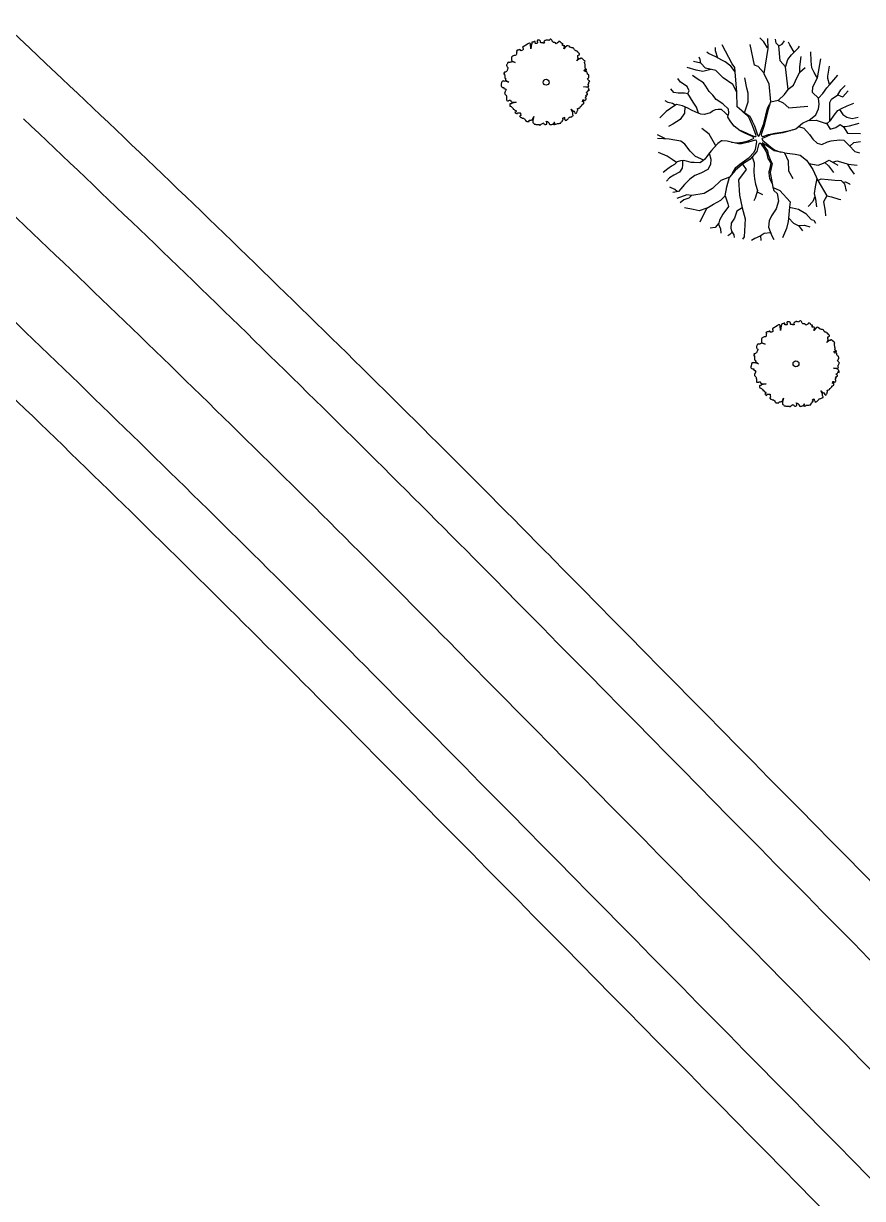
# Model space of a CAD drawing. Extents: x 99089 to 101049, y 99298 to 100905.
# Drawn here: x 100548.5 to 100669, y 99683.4 to 99852.2 of the extents above; entities that cross this region are included whole.
import ezdxf

# ---------------------------------------------------------------- set-up
doc = ezdxf.new("R2010")
doc.units = 0
for name, color, linetype in [('Survey Exist Alignments', 7, 'Continuous'), ('Survey Exist Pavement', 7, 'Continuous'), ('Survey Exist Surface', 7, 'Continuous'), ('Survey Exist Trees', 7, 'Continuous')]:
    doc.layers.add(name, color=color, linetype=linetype)

msp = doc.modelspace()

# ---------------------------------------------------------------- linework, layer by layer
at = {"layer": 'Survey Exist Alignments'}
for centre, radius, start, end in [((98645.28, 97823.84), 2760.47, 44.60325, 46.63007), ((12453.8, 12817.86), 123818.25, 44.4148412, 44.6032489)]:
    msp.add_arc(centre, radius, start, end, dxfattribs=at)
at = {"layer": 'Survey Exist Pavement'}
for centre, radius, start, end in [((98645.28, 97823.84), 2771.47, 44.60325, 46.63007), ((98645.28, 97823.84), 2749.47, 44.60325, 46.63007), ((12453.8, 12817.86), 123829.25, 44.4148412, 44.6032489), ((12453.8, 12817.86), 123807.25, 44.4148412, 44.6032489)]:
    msp.add_arc(centre, radius, start, end, dxfattribs=at)
at = {"layer": 'Survey Exist Surface'}
for centre, radius, start, end in [((102573.88, 101982.59), 2941.47, 222.69721, 226.63007), ((98645.28, 97823.84), 2779.47, 44.60325, 46.63007), ((98645.28, 97823.84), 2741.47, 44.60325, 46.63007), ((12453.8, 12817.86), 123837.25, 44.4148412, 44.6032489), ((12453.8, 12817.86), 123799.25, 44.4148412, 44.6032489)]:
    msp.add_arc(centre, radius, start, end, dxfattribs=at)
at = {"layer": 'Survey Exist Trees'}
for p, q in [((100620.85, 99849.26), (100620.21, 99848.88)), ((100623.52, 99843.79), (100623.52, 99843.79)), ((100656.73, 99808.79), (100656.09, 99808.42)), ((100659.41, 99803.33), (100659.41, 99803.33))]:
    msp.add_line(p, q, dxfattribs=at)
for points in [[(100620.21, 99848.88), (100620.13, 99848.88), (100620.17, 99848.81), (100620.17, 99848.73), (100620.21, 99848.66), (100620.21, 99848.58), (100620.25, 99848.51), (100620.17, 99848.47), (100620.13, 99848.39), (100620.02, 99848.36), (100619.91, 99848.32), (100619.83, 99848.36), (100619.83, 99848.43), (100619.76, 99848.51), (100619.68, 99848.47), (100619.61, 99848.43), (100619.53, 99848.39), (100619.46, 99848.39), (100619.38, 99848.39), (100619.31, 99848.32), (100619.2, 99848.28), (100619.31, 99848.21), (100619.31, 99848.13), (100619.27, 99848.05), (100619.27, 99847.98), (100619.27, 99847.9), (100619.27, 99847.83), (100619.23, 99847.75), (100619.16, 99847.68), (100619.08, 99847.64), (100619.01, 99847.64), (100618.93, 99847.64), (100618.86, 99847.6), (100618.78, 99847.57), (100618.71, 99847.53), (100618.63, 99847.49), (100618.56, 99847.38), (100618.56, 99847.3), (100618.56, 99847.23), (100618.56, 99847.15), (100618.56, 99847.04), (100618.56, 99846.96), (100618.59, 99846.85), (100619.09, 99846.64), (100618.56, 99846.74), (100618.48, 99846.7), (100618.41, 99846.66), (100618.33, 99846.63)], [(100626.48, 99849), (100626.41, 99848.96), (100626.08, 99848.59), (100626.22, 99849), (100626.11, 99849.03), (100626.03, 99849.03), (100625.96, 99849.07), (100625.88, 99849.07), (100625.88, 99849.15), (100625.88, 99849.22), (100625.88, 99849.3), (100625.96, 99849.3), (100625.88, 99849.33), (100625.73, 99849.41), (100625.62, 99849.48), (100625.62, 99849.56), (100625.54, 99849.6), (100625.47, 99849.63), (100625.39, 99849.63), (100625.28, 99849.63), (100625.28, 99849.56), (100625.21, 99849.48), (100625.13, 99849.45), (100625.06, 99849.37), (100624.98, 99849.33), (100624.87, 99849.45), (100624.79, 99849.52), (100624.72, 99849.52), (100624.6, 99849.52), (100624.53, 99849.52), (100624.49, 99849.6), (100624.42, 99849.63), (100624.38, 99849.71), (100624.38, 99849.78), (100624.34, 99849.86), (100624.27, 99849.94), (100624.19, 99849.97), (100624.12, 99849.97), (100624.04, 99849.94), (100624, 99849.86), (100623.93, 99849.78), (100623.85, 99849.82), (100623.78, 99849.82), (100623.67, 99849.86), (100623.59, 99849.86), (100623.52, 99849.86), (100623.44, 99849.78), (100623.36, 99849.78), (100623.29, 99849.75), (100623.25, 99849.67), (100623.18, 99849.63), (100623.21, 99849.56), (100623.29, 99849.48), (100623.25, 99849.41), (100623.18, 99849.41), (100623.1, 99849.41), (100623.03, 99849.45), (100622.95, 99849.45), (100622.88, 99849.45), (100622.8, 99849.45), (100622.73, 99849.48), (100622.73, 99849.56), (100622.73, 99849.63), (100622.73, 99849.71), (100622.65, 99849.75), (100622.58, 99849.82), (100622.5, 99849.82), (100622.43, 99849.82), (100622.35, 99849.82), (100622.28, 99849.82), (100622.24, 99849.75), (100622.24, 99849.67), (100622.28, 99849.6), (100622.28, 99849.52), (100622.28, 99849.45), (100622.24, 99849.37), (100622.16, 99849.37), (100622.09, 99849.37), (100622.01, 99849.37), (100621.94, 99849.41), (100621.94, 99849.48), (100621.94, 99849.56), (100621.94, 99849.63), (100621.86, 99849.63), (100621.79, 99849.63), (100621.71, 99849.6), (100621.64, 99849.56), (100621.56, 99849.56), (100621.49, 99849.56), (100621.49, 99849.48), (100621.45, 99849.41), (100621.45, 99849.33), (100621.41, 99849.26), (100621.31, 99848.59), (100621.26, 99849.3), (100621.22, 99849.37), (100621.15, 99849.41), (100621.07, 99849.41), (100621, 99849.37), (100620.92, 99849.33), (100620.85, 99849.26)], [(100629.6, 99844.11), (100629.53, 99844.18), (100629.49, 99844.26), (100629.53, 99844.33), (100629.56, 99844.41), (100629.64, 99844.41), (100629.64, 99844.48), (100629.68, 99844.56), (100629.68, 99844.63), (100629.68, 99844.71), (100629.64, 99844.78), (100629.64, 99844.86), (100629.56, 99844.9), (100629.49, 99844.93), (100629.45, 99845.01), (100629.41, 99845.12), (100629.41, 99845.2), (100629.39, 99845.28), (100629.36, 99845.33), (100629.31, 99845.35), (100629.25, 99845.36), (100629.19, 99845.35), (100629.16, 99845.31), (100629.08, 99845.37), (100629.01, 99845.45), (100629.03, 99845.59), (100629.11, 99845.63), (100629.16, 99845.61), (100629.15, 99845.58), (100629.25, 99845.53), (100629.25, 99845.55), (100629.33, 99845.57), (100629.33, 99845.62), (100629.28, 99845.68), (100629.2, 99845.78), (100629.16, 99845.8), (100629.13, 99845.82), (100629.11, 99845.84), (100629.11, 99845.91), (100629.15, 99845.99), (100629.15, 99846.06), (100629.11, 99846.14), (100629.11, 99846.21), (100629.11, 99846.33), (100629.07, 99846.44), (100629.07, 99846.51), (100629.04, 99846.59), (100629.04, 99846.66), (100629.07, 99846.74), (100629.11, 99846.81), (100629.07, 99846.89), (100629, 99846.93), (100628.89, 99847), (100628.85, 99847.08), (100628.77, 99847.15), (100628.7, 99847.19), (100628.62, 99847.23), (100628.55, 99847.23), (100628.47, 99847.23), (100628.47, 99847.15), (100628.36, 99847.15), (100628.29, 99847.15), (100627.95, 99846.85), (100628.17, 99847.3), (100628.1, 99847.34), (100628.1, 99847.42), (100628.1, 99847.49), (100628.1, 99847.57), (100628.1, 99847.64), (100628.17, 99847.68), (100628.25, 99847.72), (100628.32, 99847.75), (100628.32, 99847.83), (100628.32, 99847.9), (100628.25, 99847.94), (100628.17, 99848.02), (100628.1, 99848.13), (100628.1, 99848.21), (100628.02, 99848.21), (100627.91, 99848.24), (100627.87, 99848.32), (100627.8, 99848.32), (100627.72, 99848.36), (100627.65, 99848.39), (100627.61, 99848.47), (100627.53, 99848.54), (100627.5, 99848.62), (100627.5, 99848.69), (100627.42, 99848.69), (100627.35, 99848.73), (100627.27, 99848.73), (100627.2, 99848.73), (100627.12, 99848.77), (100627.05, 99848.77), (100626.97, 99848.81), (100626.9, 99848.81), (100626.86, 99848.88), (100626.86, 99848.96), (100626.63, 99849.03), (100626.56, 99849), (100626.48, 99849)], [(100650.94, 99840.28), (100650.9, 99842.37), (100650.67, 99845.27), (100650.61, 99845.9), (100650.25, 99846.45), (100648.79, 99849.19)], [(100654.76, 99845.21), (100653.99, 99846.03), (100653.46, 99846.24), (100652.83, 99849.21)], [(100655.31, 99848.72), (100654.79, 99849.61), (100654.24, 99850.19)], [(100655.32, 99850.09), (100655.37, 99848.63), (100654.79, 99845.07), (100655.52, 99843.58), (100655.74, 99840.98), (100656.89, 99841.22), (100657.75, 99842.02), (100658.27, 99842.76), (100657.92, 99845.99), (100657.12, 99846.85), (100656.94, 99849.04), (100656.55, 99849.42), (100656.48, 99849.99)], [(100656.94, 99849.04), (100657.43, 99849.28), (100657.76, 99849.72)], [(100657.92, 99845.98), (100658.24, 99847.08), (100658.75, 99847.74), (100659.78, 99848.72), (100659.9, 99848.99)], [(100659.16, 99848.12), (100658.52, 99849.18), (100658.32, 99849.57)], [(100645.73, 99846.53), (100645.67, 99847.05), (100645.52, 99847.39)], [(100650.67, 99845.27), (100650.07, 99846.11), (100649.23, 99846.72), (100648.77, 99846.95), (100647.88, 99847.42), (100646.86, 99847.93), (100646.6, 99848.11)], [(100648.21, 99847.24), (100647.84, 99848.31), (100647.84, 99848.77)], [(100659.96, 99845.22), (100659.96, 99846.01), (100660.15, 99847.5)], [(100662.49, 99844.43), (100662.34, 99844.61), (100662.01, 99845.21), (100661.69, 99845.87), (100661.59, 99846.8), (100661.54, 99848.15)], [(100618.33, 99846.63), (100618.26, 99846.63), (100618.18, 99846.66), (100618.11, 99846.63), (100618.03, 99846.63), (100617.96, 99846.55), (100617.96, 99846.48), (100617.92, 99846.4), (100617.88, 99846.33), (100617.84, 99846.25), (100617.84, 99846.17), (100617.88, 99846.17), (100617.88, 99846.1), (100617.92, 99846.02), (100617.96, 99845.95), (100618.03, 99845.91), (100618.03, 99845.84), (100618.03, 99845.76), (100617.99, 99845.69), (100617.96, 99845.61), (100617.92, 99845.54), (100617.92, 99845.46), (100617.88, 99845.39), (100617.81, 99845.35), (100617.73, 99845.27), (100617.62, 99845.23), (100617.57, 99845.22), (100617.57, 99845.25), (100617.55, 99845.26), (100617.49, 99845.17), (100617.49, 99845.17), (100617.57, 99845.15), (100617.53, 99845.14), (100617.51, 99845.12), (100617.41, 99844.98), (100617.54, 99844.93), (100617.54, 99844.86), (100617.58, 99844.78), (100617.58, 99844.71), (100617.58, 99844.63), (100617.58, 99844.56), (100617.58, 99844.48), (100617.58, 99844.41), (100617.62, 99844.33), (100617.69, 99844.33), (100617.73, 99844.26), (100617.69, 99844.18), (100617.69, 99844.11), (100618.16, 99843.81), (100617.66, 99843.96), (100617.58, 99843.96), (100617.51, 99843.92), (100617.43, 99843.96), (100617.35, 99843.99), (100617.28, 99843.96), (100617.2, 99843.92), (100617.17, 99843.84), (100617.13, 99843.77), (100617.13, 99843.66), (100617.09, 99843.54), (100617.09, 99843.47), (100617.05, 99843.39), (100617.05, 99843.32), (100617.05, 99843.24), (100617.09, 99843.17), (100617.17, 99843.13), (100617.28, 99843.05), (100617.35, 99843.05), (100617.43, 99843.05), (100617.51, 99843.02), (100617.46, 99842.99), (100617.44, 99842.95), (100617.43, 99842.9), (100617.51, 99842.87), (100617.58, 99842.83), (100617.66, 99842.83), (100617.73, 99842.79), (100617.77, 99842.72), (100617.73, 99842.64), (100617.69, 99842.56), (100617.66, 99842.49), (100617.65, 99842.48), (100617.65, 99842.46), (100617.7, 99842.41), (100617.65, 99842.39), (100617.66, 99842.38), (100617.58, 99842.34), (100617.54, 99842.26), (100617.58, 99842.19), (100617.58, 99842.11), (100617.66, 99842.04), (100617.69, 99841.96), (100617.77, 99841.93), (100617.81, 99841.85), (100617.81, 99841.78), (100617.81, 99841.7), (100617.84, 99841.62), (100617.84, 99841.55), (100617.84, 99841.47), (100617.84, 99841.4), (100617.84, 99841.32)], [(100647.19, 99845.64), (100646.01, 99845.32), (100645.08, 99845.55), (100643.77, 99845.89)], [(100650.9, 99842.37), (100650.34, 99843.45), (100648.95, 99844.43), (100647.88, 99845.46), (100646.43, 99845.83), (100645.73, 99846.53), (100644.7, 99846.75)], [(100658.27, 99842.78), (100659.07, 99843.35), (100659.63, 99844.61), (100659.96, 99845.22), (100660.75, 99845.92)], [(100661.28, 99838.31), (100662.28, 99839.11), (100662.65, 99839.96), (100662.74, 99840.66), (100662.65, 99841.48), (100661.77, 99842.3), (100661.85, 99843.11), (100662.49, 99844.43), (100662.97, 99847.14)], [(100664.21, 99843.45), (100663.97, 99844.33), (100663.97, 99844.65), (100664.22, 99846.11)], [(100627.35, 99839.33), (100627.35, 99839.41), (100627.1, 99839.9), (100627.42, 99839.52), (100627.42, 99839.59), (100627.42, 99839.67), (100627.5, 99839.63), (100627.57, 99839.63), (100627.65, 99839.56), (100627.61, 99839.48), (100627.65, 99839.41), (100627.72, 99839.33), (100627.8, 99839.29), (100627.87, 99839.33), (100627.91, 99839.41), (100627.95, 99839.48), (100627.99, 99839.56), (100627.99, 99839.63), (100628.02, 99839.71), (100628.06, 99839.78), (100628.06, 99839.86), (100628.02, 99839.93), (100628.02, 99840.01), (100628.1, 99840.01), (100628.17, 99840.05), (100628.25, 99840.05), (100628.36, 99840.12), (100628.4, 99840.2), (100628.4, 99840.27), (100628.47, 99840.31), (100628.59, 99840.38), (100628.62, 99840.46), (100628.7, 99840.5), (100628.7, 99840.57), (100628.74, 99840.65), (100628.81, 99840.65), (100628.89, 99840.68), (100628.96, 99840.72), (100628.96, 99840.8), (100628.96, 99840.87), (100628.96, 99840.95), (100628.92, 99841.02), (100628.85, 99841.02), (100628.77, 99840.99), (100628.77, 99841.06), (100628.81, 99841.14), (100628.81, 99841.21), (100628.85, 99841.29), (100628.85, 99841.21), (100628.92, 99841.21), (100629, 99841.21), (100629.07, 99841.17), (100629.15, 99841.17), (100629.19, 99841.25), (100629.26, 99841.29), (100629.26, 99841.36), (100629.26, 99841.44), (100629.22, 99841.51), (100629.15, 99841.55), (100629.19, 99841.62), (100629.22, 99841.7), (100629.3, 99841.74), (100629.3, 99841.81), (100629.22, 99841.85), (100629.26, 99841.93), (100629.34, 99841.96), (100629.41, 99841.96), (100629.49, 99842.04), (100629.49, 99842.11), (100629.45, 99842.19), (100629.38, 99842.23), (100629.3, 99842.3), (100629.34, 99842.38), (100629.41, 99842.41), (100629.49, 99842.45), (100629.53, 99842.53), (100629.68, 99842.72), (100629.64, 99842.6), (100629.71, 99842.56), (100629.71, 99842.64), (100629.71, 99842.72), (100629.68, 99842.79), (100629.64, 99842.87), (100629.6, 99842.94), (100629.56, 99843.02), (100628.91, 99843.15), (100629.53, 99843.17), (100629.6, 99843.2), (100629.64, 99843.28), (100629.56, 99843.35), (100629.56, 99843.43), (100629.56, 99843.5), (100629.56, 99843.58), (100629.64, 99843.58), (100629.64, 99843.66), (100629.68, 99843.73), (100629.68, 99843.81), (100629.75, 99843.88), (100629.79, 99843.96), (100629.71, 99843.99), (100629.6, 99844.11)], [(100645.43, 99839.33), (100645.11, 99840.23), (100644.65, 99840.94), (100643.9, 99842.15), (100644.09, 99842.57), (100643.77, 99843.18), (100642.83, 99843.78), (100642.42, 99844.32)], [(100650.54, 99837.46), (100650.54, 99837.46), (100650.05, 99838.08), (100649.63, 99838.78), (100649.77, 99839.39), (100649.73, 99839.9), (100648.89, 99840.7), (100647.96, 99841.31), (100647.45, 99841.91), (100646.94, 99842.47), (100646.47, 99843.22), (100646.15, 99843.69), (100645.22, 99844.29), (100644.56, 99844.76)], [(100652.03, 99839.38), (100652.53, 99840.98), (100652.53, 99842.24), (100652.35, 99842.94), (100652.07, 99844.43)], [(100662.65, 99841.48), (100663.26, 99842.18), (100663.82, 99842.97), (100664.25, 99843.49), (100665.43, 99844.79)], [(100643.91, 99842.14), (100643.39, 99842.24), (100642.5, 99842.2), (100641.85, 99842.34), (100641.45, 99842.85)], [(100664.28, 99838.21), (100664.29, 99840.86), (100664.5, 99841.38), (100665.4, 99841.99), (100665.86, 99842.72), (100666.49, 99843.3)], [(100665.41, 99841.99), (100665.83, 99841.8), (100666.15, 99841.71), (100666.93, 99842.54)], [(100617.84, 99841.32), (100617.84, 99841.25), (100617.88, 99841.17), (100617.96, 99841.14), (100618.03, 99841.14), (100618.11, 99841.14), (100618.18, 99841.17), (100618.26, 99841.21), (100618.33, 99841.21), (100618.41, 99841.21), (100618.44, 99841.14), (100618.44, 99841.06), (100618.56, 99840.99), (100618.63, 99840.91), (100619.24, 99840.93), (100618.56, 99840.76), (100618.48, 99840.68), (100618.41, 99840.68), (100618.33, 99840.68), (100618.29, 99840.61), (100618.29, 99840.53), (100618.29, 99840.42), (100618.33, 99840.35), (100618.41, 99840.35), (100618.48, 99840.31), (100618.56, 99840.27), (100618.67, 99840.16), (100618.74, 99840.08), (100618.78, 99840.01), (100618.78, 99839.93), (100618.86, 99839.93), (100618.93, 99839.89), (100618.97, 99839.82), (100619.05, 99839.78), (100619.16, 99839.74), (100619.2, 99839.67), (100619.23, 99839.59), (100619.16, 99839.56), (100619.12, 99839.48), (100619.05, 99839.48), (100619.08, 99839.41), (100619.16, 99839.33), (100619.27, 99839.29), (100619.35, 99839.26), (100619.31, 99839.33), (100619.38, 99839.37), (100619.46, 99839.41), (100619.53, 99839.41), (100619.61, 99839.41), (100619.68, 99839.41), (100619.8, 99839.41), (100619.83, 99839.33), (100619.83, 99839.26), (100619.83, 99839.18), (100619.87, 99839.11), (100619.87, 99838.99), (100619.8, 99838.95), (100619.72, 99838.92), (100619.8, 99838.84), (100619.83, 99838.77), (100619.91, 99838.73), (100619.98, 99838.73), (100620.06, 99838.65), (100620.13, 99838.62), (100620.21, 99838.62), (100620.28, 99838.62), (100620.36, 99838.54), (100620.47, 99838.47), (100620.51, 99838.39), (100620.51, 99838.32), (100620.59, 99838.28), (100620.62, 99838.2), (100620.7, 99838.2), (100620.77, 99838.17), (100620.85, 99838.17), (100620.96, 99838.17), (100621.07, 99838.17), (100621.07, 99838.24), (100621.11, 99838.32), (100621.19, 99838.32), (100621.3, 99838.32), (100621.37, 99838.35), (100621.45, 99838.39), (100621.52, 99838.39), (100621.76, 99838.85), (100621.6, 99838.32), (100621.6, 99838.24), (100621.6, 99838.17), (100621.6, 99838.09), (100621.6, 99838.01), (100621.64, 99837.94), (100621.71, 99837.9), (100621.79, 99837.83), (100621.82, 99837.75), (100621.9, 99837.75), (100621.98, 99837.75), (100622.05, 99837.71), (100622.13, 99837.71), (100622.2, 99837.71), (100622.28, 99837.71), (100622.35, 99837.71)], [(100649.67, 99838.96), (100649.26, 99839.39), (100648.7, 99839.86), (100648.24, 99839.86), (100647.82, 99839.81), (100647.44, 99839.63), (100647.12, 99839.39), (100646.23, 99839.16), (100645.76, 99839.21), (100645.02, 99839.49), (100644.41, 99839.77), (100643.9, 99840.05), (100643.11, 99840.42), (100642.27, 99840.61), (100641.85, 99840.33), (100641.38, 99840), (100640.77, 99839.59), (100639.85, 99838.69)], [(100642.07, 99840.48), (100641.66, 99840.75), (100641.06, 99840.89), (100640.6, 99841.1)], [(100651.77, 99839.54), (100652.36, 99839.18), (100652.79, 99838.91), (100653.14, 99838.2), (100653.44, 99837.52), (100653.74, 99836.67), (100653.91, 99836.16), (100654, 99836.04), (100654.14, 99836.08), (100654.27, 99836.41), (100654.47, 99836.98), (100654.75, 99837.73), (100654.98, 99838.64), (100655.18, 99839.51), (100655.36, 99840.14), (100655.62, 99840.59)], [(100655.74, 99840.98), (100655.36, 99839.75), (100655.12, 99838.73), (100654.84, 99837.59), (100654.47, 99836.42), (100654.42, 99836.24), (100654.49, 99836.03), (100654.65, 99836.01), (100655.46, 99836.29), (100656.35, 99836.47), (100657.38, 99836.63), (100658.06, 99836.78), (100658.64, 99836.84)], [(100656.78, 99841.2), (100657.55, 99840.83), (100658.37, 99840.12), (100661.13, 99840.33)], [(100658.96, 99836.95), (100659.38, 99837.1), (100660.36, 99837.89), (100661.15, 99838.31), (100662.32, 99838.35), (100663.58, 99837.93), (100663.95, 99837.89), (100664.37, 99838.31), (100664.89, 99839.05), (100665.4, 99839.75), (100665.96, 99840.03), (100666.76, 99840.4), (100667.73, 99840.8)], [(100622.35, 99837.71), (100622.43, 99837.71), (100622.5, 99837.71), (100622.58, 99837.71), (100622.58, 99837.64), (100622.65, 99837.64), (100622.73, 99837.68), (100622.8, 99837.75), (100622.91, 99837.83), (100622.99, 99837.86), (100623.06, 99837.94), (100623.14, 99837.9), (100623.21, 99837.83), (100623.29, 99837.75), (100623.36, 99837.71), (100623.48, 99837.71), (100623.55, 99837.75), (100623.63, 99837.79), (100623.63, 99837.79), (100623.63, 99837.9), (100623.63, 99838.01), (100623.59, 99838.09), (100623.55, 99838.2), (100623.55, 99838.13), (100623.63, 99838.13), (100623.7, 99838.13), (100623.78, 99838.09), (100623.89, 99837.98), (100623.97, 99837.9), (100623.97, 99837.83), (100624, 99837.75), (100624.08, 99837.71), (100624.15, 99837.71), (100624.23, 99837.68), (100624.3, 99837.71), (100624.42, 99837.75), (100624.49, 99837.75), (100624.57, 99837.79), (100624.6, 99837.86), (100624.68, 99837.94), (100624.72, 99838.01), (100624.64, 99838.01), (100624.72, 99838.01), (100624.79, 99838.01), (100624.75, 99837.94), (100624.72, 99837.86), (100624.68, 99837.79), (100624.64, 99837.71), (100624.72, 99837.71), (100624.79, 99837.75), (100624.87, 99837.75), (100624.94, 99837.75), (100625.06, 99837.83), (100625.17, 99837.86), (100625.24, 99837.86), (100625.32, 99837.86), (100625.39, 99837.86), (100625.51, 99837.9), (100625.58, 99837.9), (100625.66, 99837.9), (100625.66, 99837.98), (100625.69, 99838.05), (100625.73, 99838.13), (100625.81, 99838.17), (100625.88, 99838.24), (100625.88, 99838.32), (100625.92, 99838.39), (100625.99, 99838.39), (100625.99, 99838.47), (100625.92, 99838.54), (100625.92, 99838.62), (100625.96, 99838.69), (100626.03, 99838.69), (100626.07, 99838.77), (100626.14, 99838.73), (100626.14, 99838.65), (100626.14, 99838.58), (100626.18, 99838.5), (100626.22, 99838.43), (100626.29, 99838.32), (100626.29, 99838.24), (100626.37, 99838.32), (100626.45, 99838.32), (100626.52, 99838.35), (100626.56, 99838.43), (100626.63, 99838.47), (100626.71, 99838.54), (100626.75, 99838.62), (100626.78, 99838.69), (100626.86, 99838.77), (100626.97, 99838.77), (100627.05, 99838.8), (100627.12, 99838.8), (100627.2, 99838.84), (100627.27, 99838.92), (100627.35, 99838.95), (100627.42, 99838.95), (100627.42, 99839.03), (100627.38, 99839.11), (100627.35, 99839.22), (100627.35, 99839.33)], [(100643.45, 99840.26), (100643.38, 99839.35), (100642.78, 99838.42), (100641.7, 99837.76), (100641.1, 99837.44)], [(100651.23, 99836.94), (100651.72, 99836.78), (100652.37, 99836.47), (100652.98, 99836.2), (100653.52, 99835.97), (100653.64, 99835.98), (100653.69, 99836.12), (100653.49, 99836.68), (100653.13, 99837.66), (100652.79, 99838.46), (100652.57, 99838.84), (100651.95, 99839.39), (100650.94, 99840.28)], [(100665.66, 99839.88), (100666.15, 99839.14), (100666.71, 99838.77), (100667.5, 99838.58), (100668.33, 99838.78)], [(100647.88, 99834.65), (100646.95, 99836.32), (100645.87, 99837.14)], [(100650.14, 99835.18), (100650.97, 99835.1), (100651.72, 99835.17), (100652.54, 99835.38), (100653.29, 99835.69), (100653.36, 99835.82), (100653.27, 99835.93), (100652.06, 99836.47), (100651.4, 99836.82), (100650.54, 99837.46)], [(100659.78, 99837.42), (100660.55, 99837.19), (100661.34, 99836.3), (100661.85, 99835.6), (100662.45, 99835.04), (100663.11, 99834.85), (100663.95, 99835.23), (100664.46, 99835.37), (100665.67, 99835.5), (100666.28, 99835.46), (100667.07, 99834.71), (100667.86, 99833.82), (100668.55, 99833.66)], [(100663.8, 99837.91), (100664.32, 99837.05), (100665.12, 99837.28), (100665.77, 99837.7), (100666.24, 99837.37), (100666.79, 99836.48), (100668.66, 99836.42)], [(100666.13, 99837.45), (100666.47, 99837.42), (100667.12, 99837.51), (100668.5, 99837.93)], [(100646.13, 99832.57), (100645.75, 99832.77), (100645, 99833.14), (100644.21, 99833.89), (100643.47, 99834.87), (100642.86, 99835.34), (100642.02, 99835.48), (100641.18, 99835.62), (100639.52, 99835.7)], [(100640.68, 99835.64), (100639.54, 99836.23)], [(100648.79, 99835.37), (100648.69, 99835.38), (100648.18, 99835.01), (100647.66, 99834.4), (100647.29, 99833.98), (100647.01, 99833.65), (100646.63, 99833.14), (100646.31, 99832.72), (100645.98, 99832.44), (100645.61, 99832.21), (100644.77, 99832.26), (100644.35, 99832.26), (100643.69, 99832.44), (100643.23, 99832.54), (100642.81, 99832.49), (100642.34, 99832.35), (100641.97, 99831.98), (100641.55, 99831.74), (100640.99, 99831.37), (100640.34, 99830.8)], [(100650.25, 99830.61), (100650.76, 99831.55), (100651.35, 99832.03), (100652.01, 99832.5), (100652.71, 99832.99), (100653.35, 99833.69), (100653.59, 99834.13), (100653.79, 99835.25), (100653.73, 99835.42), (100653.56, 99835.46), (100652.58, 99835.18), (100651.57, 99834.96), (100651.14, 99834.92), (100650.27, 99835.15), (100649.52, 99835.3), (100648.79, 99835.37)], [(100658.96, 99836.95), (100658.34, 99836.74), (100657.52, 99836.54), (100656.62, 99836.39), (100655.73, 99836.25), (100655.12, 99835.96), (100654.56, 99835.69), (100654.49, 99835.61), (100654.64, 99835.4), (100655.13, 99835.02), (100656.03, 99834.29), (100656.44, 99834.01), (100657.24, 99833.75)], [(100642.25, 99832.26), (100641.64, 99832.68), (100640.9, 99833.19), (100639.65, 99833.71)], [(100656.02, 99829.12), (100655.65, 99829.96), (100655.57, 99830.72), (100655.55, 99830.98), (100655.7, 99831.42), (100655.85, 99832.14), (100655.44, 99832.84), (100655.24, 99833.71), (100654.91, 99834.28), (100654.47, 99834.91), (100654.3, 99835.01), (100654.14, 99834.97), (100654.02, 99834.78), (100653.84, 99834.04), (100653.78, 99833.82), (100653.12, 99833.08), (100652.77, 99832.7), (100651.74, 99832.04), (100650.7, 99831.12), (100649.84, 99830.15)], [(100657.74, 99833.65), (100656.29, 99833.93), (100655.63, 99834.43), (100654.56, 99835.09), (100654.96, 99834.47), (100655.31, 99833.93), (100655.43, 99833.42), (100655.68, 99832.67), (100656.01, 99832.11), (100655.68, 99830.82), (100656.1, 99828.73)], [(100667.17, 99834.59), (100667.72, 99835.13), (100668.68, 99835.26)], [(100643.12, 99832.52), (100643.13, 99831.93), (100643.04, 99831.46), (100642.66, 99830.86), (100641.87, 99830.44), (100641.26, 99830.07), (100640.83, 99829.57)], [(100646.96, 99833.59), (100647.19, 99832.72), (100647.14, 99831.97), (100646.77, 99831.27), (100645.74, 99830.71), (100644.86, 99830.39), (100644.15, 99829.88), (100643.41, 99829.08), (100642.89, 99828.48), (100642.52, 99828.1), (100641.7, 99827.95)], [(100651.74, 99832.04), (100652.25, 99831.23), (100651.15, 99829.78), (100651.28, 99827.58), (100651.7, 99825.73), (100652.12, 99824.18), (100651.95, 99821.58), (100651.73, 99821.26)], [(100653.12, 99833.08), (100653.4, 99832.2), (100653.35, 99830.85), (100653.44, 99829.92), (100653.58, 99829.12), (100653.9, 99828.23), (100653.57, 99827.12), (100653.34, 99826.74)], [(100657.74, 99833.65), (100659.3, 99833.46), (100659.99, 99833.3), (100660.91, 99832.61), (100661.24, 99832.13), (100661.84, 99831.24), (100662.54, 99829.65), (100663.82, 99827.46), (100663.36, 99826.59), (100663.59, 99825.27), (100663.63, 99824.57)], [(100657.74, 99833.65), (100658.27, 99832.49), (100658.34, 99831.06), (100658.98, 99829.95)], [(100661.24, 99832.13), (100662.58, 99831.87), (100663.38, 99832.15), (100664.17, 99832.61), (100665.43, 99831.87)], [(100663.54, 99832.24), (100664.08, 99831.77), (100664.82, 99830.84)], [(100664.71, 99832.29), (100665.29, 99832.52), (100666.13, 99832.24), (100666.92, 99832), (100668.2, 99831.87)], [(100666.82, 99832.03), (100667.16, 99831.44), (100667.79, 99830.57)], [(100642.35, 99828.07), (100641.99, 99828.39), (100641.27, 99828.69)], [(100645.65, 99823.73), (100646.6, 99825.69), (100647.57, 99826.28), (100648.63, 99826.82), (100649.24, 99827.49), (100649.47, 99828.74), (100649.84, 99830.15), (100648.64, 99829.69), (100647.44, 99828.51), (100646.22, 99827.82), (100644.43, 99827.51), (100643.75, 99827.59), (100642.28, 99827.08)], [(100656.1, 99828.73), (100656.23, 99828.23), (100656.7, 99827.81), (100656.88, 99826.69), (100656.55, 99825.62), (100655.9, 99824.59), (100655.57, 99823.89), (100655.47, 99822.96), (100655.94, 99821.7), (100656.24, 99821.18)], [(100656.13, 99828.65), (100657.08, 99828.23), (100658.56, 99826.6), (100658.47, 99825.85), (100658.36, 99824.28), (100658.31, 99823.76), (100658.07, 99822.76), (100657.47, 99821.42)], [(100662.39, 99829.98), (100662.16, 99828.74), (100662.02, 99827.81), (100662.2, 99826.97), (100662.38, 99825.89)], [(100662.54, 99829.65), (100663.05, 99829.91), (100664.03, 99829.81), (100665.01, 99829.72), (100665.89, 99829.67), (100666.36, 99829.2), (100666.64, 99828.16)], [(100666.12, 99829.44), (100666.5, 99829.48), (100667.1, 99829.2), (100667.15, 99829.11)], [(100644.42, 99827.51), (100644.01, 99827.12), (100643.31, 99826.89), (100642.76, 99826.45)], [(100649.24, 99827.49), (100649.6, 99826.33), (100649.74, 99825.91), (100648.9, 99824.83), (100648.43, 99823.95), (100648.29, 99823.39), (100648.57, 99822.73), (100648.61, 99822.1)], [(100653.85, 99828.06), (100654.04, 99827.95), (100654.6, 99827.67)], [(100662.11, 99827.36), (100661.83, 99826.64), (100661.17, 99825.94)], [(100663.82, 99827.45), (100664.53, 99827.34), (100665.56, 99827.01), (100665.83, 99826.95)], [(100646.6, 99825.69), (100645.5, 99825.3), (100644.66, 99825.49), (100643.39, 99825.72)], [(100651.7, 99825.73), (100650.91, 99825.25), (100650.58, 99824.27), (100650.11, 99823.52), (100650.06, 99822.82), (100650.15, 99822.4), (100650.48, 99821.84), (100650.54, 99821.47)], [(100658.47, 99825.85), (100659.76, 99825.54), (100660.81, 99824.94), (100661.59, 99824.08), (100661.96, 99823.98), (100662.21, 99823.56)], [(100648.33, 99823.56), (100647.82, 99822.92), (100647.09, 99822.82)], [(100658.36, 99824.32), (100659.07, 99823.52), (100659.72, 99823.19), (100660.65, 99823.24), (100661.42, 99823)], [(100650.26, 99822.23), (100649.92, 99821.89), (100649.64, 99821.73)], [(100655.77, 99822.15), (100654.82, 99822.07), (100654.26, 99821.65), (100653.51, 99821.33), (100653.01, 99821.07)], [(100659.76, 99823.19), (100660.33, 99822.42)], [(100654.32, 99821.7), (100654.35, 99821.03)], [(100656.09, 99808.42), (100656.02, 99808.42), (100656.06, 99808.34), (100656.06, 99808.27), (100656.09, 99808.19), (100656.09, 99808.12), (100656.13, 99808.04), (100656.06, 99808), (100656.02, 99807.93), (100655.9, 99807.89), (100655.79, 99807.85), (100655.72, 99807.89), (100655.72, 99807.96), (100655.64, 99808.04), (100655.57, 99808), (100655.49, 99807.96), (100655.42, 99807.93), (100655.34, 99807.93), (100655.27, 99807.93), (100655.19, 99807.85), (100655.08, 99807.81), (100655.19, 99807.74), (100655.19, 99807.66), (100655.15, 99807.59), (100655.15, 99807.51), (100655.15, 99807.44), (100655.15, 99807.36), (100655.12, 99807.29), (100655.04, 99807.21), (100654.97, 99807.18), (100654.89, 99807.18), (100654.82, 99807.18), (100654.74, 99807.14), (100654.67, 99807.1), (100654.59, 99807.06), (100654.51, 99807.02), (100654.44, 99806.91), (100654.44, 99806.84), (100654.44, 99806.76), (100654.44, 99806.69), (100654.44, 99806.57), (100654.44, 99806.5), (100654.48, 99806.39), (100654.97, 99806.17), (100654.44, 99806.27), (100654.36, 99806.24), (100654.29, 99806.2), (100654.21, 99806.16)], [(100662.37, 99808.53), (100662.29, 99808.49), (100661.97, 99808.12), (100662.1, 99808.53), (100661.99, 99808.57), (100661.91, 99808.57), (100661.84, 99808.6), (100661.76, 99808.6), (100661.76, 99808.68), (100661.76, 99808.75), (100661.76, 99808.83), (100661.84, 99808.83), (100661.76, 99808.87), (100661.61, 99808.94), (100661.5, 99809.02), (100661.5, 99809.09), (100661.43, 99809.13), (100661.35, 99809.17), (100661.28, 99809.17), (100661.16, 99809.17), (100661.16, 99809.09), (100661.09, 99809.02), (100661.01, 99808.98), (100660.94, 99808.91), (100660.86, 99808.87), (100660.75, 99808.98), (100660.68, 99809.06), (100660.6, 99809.06), (100660.49, 99809.06), (100660.41, 99809.06), (100660.37, 99809.13), (100660.3, 99809.17), (100660.26, 99809.24), (100660.26, 99809.32), (100660.22, 99809.39), (100660.15, 99809.47), (100660.07, 99809.51), (100660, 99809.51), (100659.92, 99809.47), (100659.89, 99809.39), (100659.81, 99809.32), (100659.74, 99809.36), (100659.66, 99809.36), (100659.55, 99809.39), (100659.47, 99809.39), (100659.4, 99809.39), (100659.32, 99809.32), (100659.25, 99809.32), (100659.17, 99809.28), (100659.14, 99809.21), (100659.06, 99809.17), (100659.1, 99809.09), (100659.17, 99809.02), (100659.14, 99808.94), (100659.06, 99808.94), (100658.98, 99808.94), (100658.91, 99808.98), (100658.83, 99808.98), (100658.76, 99808.98), (100658.68, 99808.98), (100658.61, 99809.02), (100658.61, 99809.09), (100658.61, 99809.17), (100658.61, 99809.24), (100658.53, 99809.28), (100658.46, 99809.36), (100658.38, 99809.36), (100658.31, 99809.36), (100658.23, 99809.36), (100658.16, 99809.36), (100658.12, 99809.28), (100658.12, 99809.21), (100658.16, 99809.13), (100658.16, 99809.06), (100658.16, 99808.98), (100658.12, 99808.91), (100658.05, 99808.91), (100657.97, 99808.91), (100657.9, 99808.91), (100657.82, 99808.94), (100657.82, 99809.02), (100657.82, 99809.09), (100657.82, 99809.17), (100657.75, 99809.17), (100657.67, 99809.17), (100657.6, 99809.13), (100657.52, 99809.09), (100657.44, 99809.09), (100657.37, 99809.09), (100657.37, 99809.02), (100657.33, 99808.94), (100657.33, 99808.87), (100657.29, 99808.79), (100657.19, 99808.12), (100657.14, 99808.83), (100657.11, 99808.91), (100657.03, 99808.94), (100656.96, 99808.94), (100656.88, 99808.91), (100656.81, 99808.87), (100656.73, 99808.79)], [(100665.48, 99803.64), (100665.41, 99803.72), (100665.37, 99803.79), (100665.41, 99803.87), (100665.45, 99803.94), (100665.52, 99803.94), (100665.52, 99804.02), (100665.56, 99804.09), (100665.56, 99804.17), (100665.56, 99804.24), (100665.52, 99804.32), (100665.52, 99804.39), (100665.45, 99804.43), (100665.37, 99804.47), (100665.33, 99804.54), (100665.3, 99804.66), (100665.3, 99804.73), (100665.27, 99804.82), (100665.25, 99804.86), (100665.2, 99804.89), (100665.14, 99804.89), (100665.08, 99804.88), (100665.05, 99804.84), (100664.96, 99804.9), (100664.89, 99804.99), (100664.91, 99805.12), (100665, 99805.16), (100665.05, 99805.14), (100665.04, 99805.12), (100665.14, 99805.07), (100665.14, 99805.09), (100665.22, 99805.11), (100665.21, 99805.16), (100665.17, 99805.21), (100665.09, 99805.31), (100665.04, 99805.33), (100665.02, 99805.36), (100665, 99805.37), (100665, 99805.45), (100665.03, 99805.52), (100665.03, 99805.6), (100665, 99805.67), (100665, 99805.75), (100665, 99805.86), (100664.96, 99805.97), (100664.96, 99806.05), (100664.92, 99806.12), (100664.92, 99806.2), (100664.96, 99806.27), (100665, 99806.35), (100664.96, 99806.42), (100664.88, 99806.46), (100664.77, 99806.54), (100664.73, 99806.61), (100664.66, 99806.69), (100664.58, 99806.72), (100664.51, 99806.76), (100664.43, 99806.76), (100664.36, 99806.76), (100664.36, 99806.69), (100664.24, 99806.69), (100664.17, 99806.69), (100663.83, 99806.38), (100664.06, 99806.84), (100663.98, 99806.87), (100663.98, 99806.95), (100663.98, 99807.02), (100663.98, 99807.1), (100663.98, 99807.18), (100664.06, 99807.21), (100664.13, 99807.25), (100664.21, 99807.29), (100664.21, 99807.36), (100664.21, 99807.44), (100664.13, 99807.48), (100664.06, 99807.55), (100663.98, 99807.66), (100663.98, 99807.74), (100663.91, 99807.74), (100663.79, 99807.78), (100663.76, 99807.85), (100663.68, 99807.85), (100663.61, 99807.89), (100663.53, 99807.93), (100663.49, 99808), (100663.42, 99808.08), (100663.38, 99808.15), (100663.38, 99808.23), (100663.3, 99808.23), (100663.23, 99808.27), (100663.15, 99808.27), (100663.08, 99808.27), (100663, 99808.3), (100662.93, 99808.3), (100662.85, 99808.34), (100662.78, 99808.34), (100662.74, 99808.42), (100662.74, 99808.49), (100662.52, 99808.57), (100662.44, 99808.53), (100662.37, 99808.53)], [(100654.21, 99806.16), (100654.14, 99806.16), (100654.06, 99806.2), (100653.99, 99806.16), (100653.91, 99806.16), (100653.84, 99806.08), (100653.84, 99806.01), (100653.8, 99805.93), (100653.76, 99805.86), (100653.73, 99805.78), (100653.73, 99805.71), (100653.76, 99805.71), (100653.76, 99805.63), (100653.8, 99805.56), (100653.84, 99805.48), (100653.91, 99805.45), (100653.91, 99805.37), (100653.91, 99805.3), (100653.88, 99805.22), (100653.84, 99805.14), (100653.8, 99805.07), (100653.8, 99804.99), (100653.76, 99804.92), (100653.69, 99804.88), (100653.61, 99804.81), (100653.5, 99804.77), (100653.45, 99804.76), (100653.45, 99804.78), (100653.43, 99804.79), (100653.37, 99804.71), (100653.38, 99804.7), (100653.45, 99804.69), (100653.41, 99804.67), (100653.39, 99804.66), (100653.29, 99804.52), (100653.43, 99804.47), (100653.43, 99804.39), (100653.46, 99804.32), (100653.46, 99804.24), (100653.46, 99804.17), (100653.46, 99804.09), (100653.46, 99804.02), (100653.46, 99803.94), (100653.5, 99803.87), (100653.58, 99803.87), (100653.61, 99803.79), (100653.58, 99803.72), (100653.58, 99803.64), (100654.04, 99803.34), (100653.54, 99803.49), (100653.46, 99803.49), (100653.39, 99803.45), (100653.31, 99803.49), (100653.24, 99803.53), (100653.16, 99803.49), (100653.09, 99803.45), (100653.05, 99803.38), (100653.01, 99803.3), (100653.01, 99803.19), (100652.97, 99803.08), (100652.97, 99803), (100652.94, 99802.93), (100652.94, 99802.85), (100652.94, 99802.78), (100652.97, 99802.7), (100653.05, 99802.66), (100653.16, 99802.59), (100653.24, 99802.59), (100653.31, 99802.59), (100653.39, 99802.55), (100653.34, 99802.53), (100653.32, 99802.49), (100653.31, 99802.44), (100653.39, 99802.4), (100653.46, 99802.36), (100653.54, 99802.36), (100653.61, 99802.32), (100653.65, 99802.25), (100653.61, 99802.17), (100653.58, 99802.1), (100653.54, 99802.02), (100653.53, 99802.01), (100653.53, 99801.99), (100653.59, 99801.95), (100653.53, 99801.92), (100653.54, 99801.91), (100653.46, 99801.87), (100653.43, 99801.8), (100653.46, 99801.72), (100653.46, 99801.65), (100653.54, 99801.57), (100653.58, 99801.5), (100653.65, 99801.46), (100653.69, 99801.38), (100653.69, 99801.31), (100653.69, 99801.23), (100653.73, 99801.16), (100653.73, 99801.08), (100653.73, 99801.01), (100653.73, 99800.93), (100653.73, 99800.86)], [(100663.23, 99798.86), (100663.23, 99798.94), (100662.99, 99799.44), (100663.3, 99799.05), (100663.3, 99799.13), (100663.3, 99799.2), (100663.38, 99799.17), (100663.45, 99799.17), (100663.53, 99799.09), (100663.49, 99799.02), (100663.53, 99798.94), (100663.61, 99798.86), (100663.68, 99798.83), (100663.76, 99798.86), (100663.79, 99798.94), (100663.83, 99799.02), (100663.87, 99799.09), (100663.87, 99799.17), (100663.91, 99799.24), (100663.94, 99799.32), (100663.94, 99799.39), (100663.91, 99799.47), (100663.91, 99799.54), (100663.98, 99799.54), (100664.06, 99799.58), (100664.13, 99799.58), (100664.24, 99799.65), (100664.28, 99799.73), (100664.28, 99799.8), (100664.36, 99799.84), (100664.47, 99799.92), (100664.51, 99799.99), (100664.58, 99800.03), (100664.58, 99800.11), (100664.62, 99800.18), (100664.69, 99800.18), (100664.77, 99800.22), (100664.84, 99800.26), (100664.84, 99800.33), (100664.84, 99800.41), (100664.84, 99800.48), (100664.81, 99800.56), (100664.73, 99800.56), (100664.66, 99800.52), (100664.66, 99800.59), (100664.69, 99800.67), (100664.69, 99800.74), (100664.73, 99800.82), (100664.73, 99800.74), (100664.81, 99800.74), (100664.88, 99800.74), (100664.96, 99800.71), (100665.03, 99800.71), (100665.07, 99800.78), (100665.15, 99800.82), (100665.15, 99800.9), (100665.15, 99800.97), (100665.11, 99801.05), (100665.03, 99801.08), (100665.07, 99801.16), (100665.11, 99801.23), (100665.18, 99801.27), (100665.18, 99801.35), (100665.11, 99801.38), (100665.15, 99801.46), (100665.22, 99801.5), (100665.3, 99801.5), (100665.37, 99801.57), (100665.37, 99801.65), (100665.33, 99801.72), (100665.26, 99801.76), (100665.18, 99801.84), (100665.22, 99801.91), (100665.3, 99801.95), (100665.37, 99801.99), (100665.41, 99802.06), (100665.56, 99802.25), (100665.52, 99802.14), (100665.6, 99802.1), (100665.6, 99802.17), (100665.6, 99802.25), (100665.56, 99802.32), (100665.52, 99802.4), (100665.48, 99802.47), (100665.45, 99802.55), (100664.79, 99802.68), (100665.41, 99802.7), (100665.48, 99802.74), (100665.52, 99802.81), (100665.45, 99802.89), (100665.45, 99802.96), (100665.45, 99803.04), (100665.45, 99803.11), (100665.52, 99803.11), (100665.52, 99803.19), (100665.56, 99803.26), (100665.56, 99803.34), (100665.63, 99803.41), (100665.67, 99803.49), (100665.6, 99803.53), (100665.48, 99803.64)], [(100653.73, 99800.86), (100653.73, 99800.78), (100653.76, 99800.71), (100653.84, 99800.67), (100653.91, 99800.67), (100653.99, 99800.67), (100654.06, 99800.71), (100654.14, 99800.74), (100654.21, 99800.74), (100654.29, 99800.74), (100654.33, 99800.67), (100654.33, 99800.59), (100654.44, 99800.52), (100654.51, 99800.44), (100655.12, 99800.46), (100654.44, 99800.29), (100654.36, 99800.22), (100654.29, 99800.22), (100654.21, 99800.22), (100654.18, 99800.14), (100654.18, 99800.07), (100654.18, 99799.96), (100654.21, 99799.88), (100654.29, 99799.88), (100654.36, 99799.84), (100654.44, 99799.8), (100654.55, 99799.69), (100654.63, 99799.62), (100654.67, 99799.54), (100654.67, 99799.47), (100654.74, 99799.47), (100654.82, 99799.43), (100654.85, 99799.35), (100654.93, 99799.32), (100655.04, 99799.28), (100655.08, 99799.2), (100655.12, 99799.13), (100655.04, 99799.09), (100655, 99799.02), (100654.93, 99799.02), (100654.97, 99798.94), (100655.04, 99798.86), (100655.15, 99798.83), (100655.23, 99798.79), (100655.19, 99798.86), (100655.27, 99798.9), (100655.34, 99798.94), (100655.42, 99798.94), (100655.49, 99798.94), (100655.57, 99798.94), (100655.68, 99798.94), (100655.72, 99798.86), (100655.72, 99798.79), (100655.72, 99798.71), (100655.75, 99798.64), (100655.75, 99798.53), (100655.68, 99798.49), (100655.6, 99798.45), (100655.68, 99798.38), (100655.72, 99798.3), (100655.79, 99798.26), (100655.87, 99798.26), (100655.94, 99798.19), (100656.02, 99798.15), (100656.09, 99798.15), (100656.17, 99798.15), (100656.24, 99798.08), (100656.36, 99798), (100656.39, 99797.92), (100656.39, 99797.85), (100656.47, 99797.81), (100656.51, 99797.74), (100656.58, 99797.74), (100656.66, 99797.7), (100656.73, 99797.7), (100656.84, 99797.7), (100656.96, 99797.7), (100656.96, 99797.77), (100656.99, 99797.85), (100657.07, 99797.85), (100657.18, 99797.85), (100657.26, 99797.89), (100657.33, 99797.92), (100657.41, 99797.92), (100657.64, 99798.39), (100657.48, 99797.85), (100657.48, 99797.77), (100657.48, 99797.7), (100657.48, 99797.62), (100657.48, 99797.55), (100657.52, 99797.47), (100657.6, 99797.44), (100657.67, 99797.36), (100657.71, 99797.29), (100657.78, 99797.29), (100657.86, 99797.29), (100657.93, 99797.25), (100658.01, 99797.25), (100658.08, 99797.25), (100658.16, 99797.25), (100658.23, 99797.25)], [(100658.23, 99797.25), (100658.31, 99797.25), (100658.38, 99797.25), (100658.46, 99797.25), (100658.46, 99797.17), (100658.53, 99797.17), (100658.61, 99797.21), (100658.68, 99797.29), (100658.8, 99797.36), (100658.87, 99797.4), (100658.95, 99797.47), (100659.02, 99797.44), (100659.1, 99797.36), (100659.17, 99797.29), (100659.25, 99797.25), (100659.36, 99797.25), (100659.44, 99797.29), (100659.51, 99797.32), (100659.51, 99797.32), (100659.51, 99797.44), (100659.51, 99797.55), (100659.47, 99797.62), (100659.44, 99797.74), (100659.44, 99797.66), (100659.51, 99797.66), (100659.59, 99797.66), (100659.66, 99797.62), (100659.77, 99797.51), (100659.85, 99797.44), (100659.85, 99797.36), (100659.89, 99797.29), (100659.96, 99797.25), (100660.04, 99797.25), (100660.11, 99797.21), (100660.19, 99797.25), (100660.3, 99797.29), (100660.37, 99797.29), (100660.45, 99797.32), (100660.49, 99797.4), (100660.56, 99797.47), (100660.6, 99797.55), (100660.53, 99797.55), (100660.6, 99797.55), (100660.68, 99797.55), (100660.64, 99797.47), (100660.6, 99797.4), (100660.56, 99797.32), (100660.53, 99797.25), (100660.6, 99797.25), (100660.68, 99797.29), (100660.75, 99797.29), (100660.83, 99797.29), (100660.94, 99797.36), (100661.05, 99797.4), (100661.13, 99797.4), (100661.2, 99797.4), (100661.28, 99797.4), (100661.39, 99797.44), (100661.46, 99797.44), (100661.54, 99797.44), (100661.54, 99797.51), (100661.58, 99797.59), (100661.61, 99797.66), (100661.69, 99797.7), (100661.76, 99797.77), (100661.76, 99797.85), (100661.8, 99797.92), (100661.88, 99797.92), (100661.88, 99798), (100661.8, 99798.08), (100661.8, 99798.15), (100661.84, 99798.23), (100661.91, 99798.23), (100661.95, 99798.3), (100662.03, 99798.26), (100662.03, 99798.19), (100662.03, 99798.11), (100662.07, 99798.04), (100662.1, 99797.96), (100662.18, 99797.85), (100662.18, 99797.77), (100662.25, 99797.85), (100662.33, 99797.85), (100662.4, 99797.89), (100662.44, 99797.96), (100662.52, 99798), (100662.59, 99798.08), (100662.63, 99798.15), (100662.67, 99798.23), (100662.74, 99798.3), (100662.85, 99798.3), (100662.93, 99798.34), (100663, 99798.34), (100663.08, 99798.38), (100663.15, 99798.45), (100663.23, 99798.49), (100663.3, 99798.49), (100663.3, 99798.56), (100663.27, 99798.64), (100663.23, 99798.75), (100663.23, 99798.86)]]:
    msp.add_lwpolyline(points, dxfattribs=at)
for centre in [(100623.52, 99843.79), (100659.41, 99803.33)]:
    msp.add_circle(centre, 0.425, dxfattribs=at)
for points in [[(100952.57, 99603.58), (100952.57, 99653.42), (100928.92, 99689.74), (100899.37, 99717.62), (100871.5, 99745.5), (100859.68, 99772.53), (100859.68, 99791.11), (100851.24, 99840.11), (100841.1, 99859.54), (100797.2, 99911.07), (100756.66, 99941.48), (100672.22, 99984.56), (100638.45, 100011.59), (100619.87, 100011.59), (100619.87, 99995.54), (100601.29, 99995.54), (100572.58, 99987.09), (100549.78, 99978.65), (100514.32, 99978.65), (100504.19, 100000.61), (100504.19, 100031.02), (100504.19, 100052.98), (100504.19, 100102.82), (100488.14, 100145.91), (100463.66, 100181.38), (100478.48, 100209.01), (100515.02, 100209.01), (100542.42, 100209.01), (100558.8, 100213.74), (100558.8, 100251.27), (100596.08, 100274.11), (100629.19, 100274.11), (100648.6, 100243.28), (100681.71, 100215.86), (100715.96, 100230.71), (100731.95, 100280.97), (100715.96, 100304.95), (100715.96, 100333.51)], [(99406.4, 99490.57), (99430.37, 99527.12), (99479.47, 99555.68), (99529.7, 99567.1), (99563.96, 99602.51), (99615.33, 99682.46), (99619.9, 99735), (99642.74, 99788.68), (99642.74, 99834.37), (99645.02, 99857.22), (99669, 99877.78), (99705.53, 99899.48), (99748.92, 99899.48), (99778.6, 99916.61), (99799.15, 99910.9), (99810.57, 99898.33), (99831.12, 99899.48), (99865.37, 99926.89), (99912.18, 99971.43), (99951, 100007.98), (99964.7, 100005.7), (99971.55, 99995.42), (99990.96, 99969.15), (100030.92, 99982.86), (100057.18, 100012.55), (100096, 99993.14), (100126.83, 99979.43), (100169.07, 99984), (100185.06, 99978.29), (100218.17, 99904.05), (100201.04, 99856.07), (100175.92, 99801.25), (100206.75, 99786.4), (100246.71, 99781.83), (100269.54, 99705.31), (100299.23, 99633.35), (100383.72, 99567.1), (100413.4, 99565.96), (100443.09, 99561.39), (100501.32, 99509.99), (100485.33, 99433.46), (100478.48, 99378.64), (100529.86, 99378.64), (100567.54, 99356.94), (100598.36, 99343.23), (100616.63, 99297.54)]]:
    msp.add_spline(points, degree=3, dxfattribs=at)

doc.saveas('drawing.dxf')
